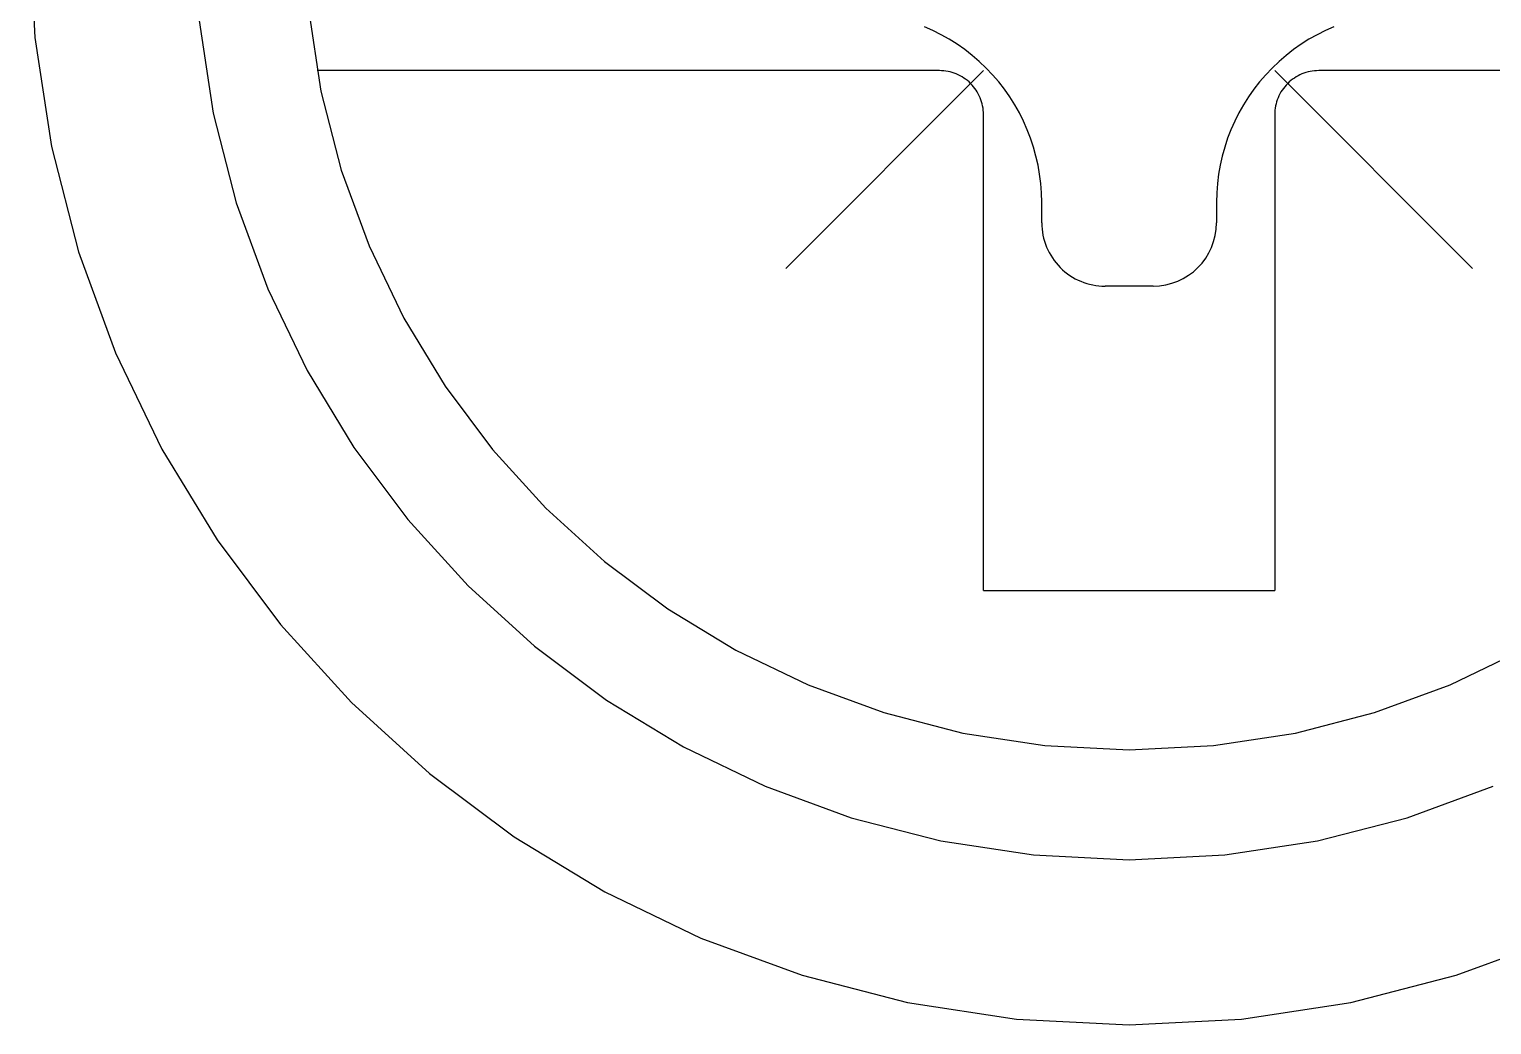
# Model space of a CAD drawing. Header units: millimetres. Extents: x -208796 to -83323, y 30910 to 103951.
# Drawn here: x -100273.68 to -100267.62, y 36501.2 to 36505.33 of the extents above; entities that cross this region are included whole.
import ezdxf

# ---------------------------------------------------------------- set-up
doc = ezdxf.new("R2010")
doc.units = ezdxf.units.MM
doc.header["$LTSCALE"] = 3

# ---------------------------------------------------------------- blocks, each defined once
blk = doc.blocks.new('*U99')
for p, q in [((-22.5283, 7.695), (-22.5049, 7.2293)), ((-4.5563, 7.695), (-4.5329, 7.2293)), ((-21.3717, 7.3457), (-21.3198, 7.0064)), ((-3.3997, 7.3457), (-3.3478, 7.0064)), ((-21.8249, 7.2992), (-21.7663, 6.9146)), ((-18.7851, 7.2576), (-18.8201, 7.273)), ((-17.124, 7.273), (-17.1592, 7.2576)), ((-3.8529, 7.2992), (-3.7943, 6.9146)), ((-0.8131, 7.2576), (-0.8481, 7.273)), ((0.848, 7.273), (0.8128, 7.2576)), ((-22.5049, 7.2293), (-22.4359, 6.7769)), ((-18.7507, 7.2403), (-18.7851, 7.2576)), ((-18.7173, 7.2214), (-18.7507, 7.2403)), ((-18.6846, 7.2007), (-18.7173, 7.2214)), ((-17.227, 7.2214), (-17.2595, 7.2007)), ((-17.1935, 7.2403), (-17.227, 7.2214)), ((-17.1592, 7.2576), (-17.1935, 7.2403)), ((-4.5329, 7.2293), (-4.4639, 6.7769)), ((-0.7787, 7.2403), (-0.8131, 7.2576)), ((-0.7453, 7.2214), (-0.7787, 7.2403)), ((-0.7126, 7.2007), (-0.7453, 7.2214)), ((0.745, 7.2214), (0.7125, 7.2007)), ((0.7785, 7.2403), (0.745, 7.2214)), ((0.8128, 7.2576), (0.7785, 7.2403)), ((-18.653, 7.1786), (-18.6846, 7.2007)), ((-18.6224, 7.1547), (-18.653, 7.1786)), ((-18.593, 7.1294), (-18.6224, 7.1547)), ((-17.3217, 7.1547), (-17.3511, 7.1294)), ((-17.2912, 7.1786), (-17.3217, 7.1547)), ((-17.2595, 7.2007), (-17.2912, 7.1786)), ((-0.681, 7.1786), (-0.7126, 7.2007)), ((-0.6504, 7.1547), (-0.681, 7.1786)), ((-0.621, 7.1294), (-0.6504, 7.1547)), ((0.6503, 7.1547), (0.6209, 7.1294)), ((0.6808, 7.1786), (0.6503, 7.1547)), ((0.7125, 7.2007), (0.6808, 7.1786)), ((-18.7576, 7.0914), (-21.3355, 7.0914)), ((-19.3943, 6.2724), (-18.5754, 7.0914)), ((-18.7488, 7.0913), (-18.7576, 7.0914)), ((-18.7398, 7.0906), (-18.7488, 7.0913)), ((-18.731, 7.0896), (-18.7398, 7.0906)), ((-18.722, 7.0879), (-18.731, 7.0896)), ((-18.5646, 7.1023), (-18.593, 7.1294)), ((-18.5378, 7.0741), (-18.5646, 7.1023)), ((-18.5646, 7.1023), (-18.5646, 7.1023)), ((-17.3793, 7.1023), (-17.4064, 7.0741)), ((-17.3511, 7.1294), (-17.3793, 7.1023)), ((-17.3793, 7.1023), (-17.3793, 7.1023)), ((-17.3685, 7.0914), (-16.5497, 6.2724)), ((-17.2135, 7.0896), (-17.2222, 7.0879)), ((-17.2045, 7.0906), (-17.2135, 7.0896)), ((-17.1955, 7.0913), (-17.2045, 7.0906)), ((-17.1864, 7.0914), (-17.1955, 7.0913)), ((-17.1864, 7.0914), (-17.1864, 7.0914)), ((-14.6085, 7.0914), (-17.1864, 7.0914)), ((-0.7856, 7.0914), (-3.3635, 7.0914)), ((-1.4223, 6.2724), (-0.6034, 7.0914)), ((-0.7768, 7.0913), (-0.7856, 7.0914)), ((-0.7678, 7.0906), (-0.7768, 7.0913)), ((-0.759, 7.0896), (-0.7678, 7.0906)), ((-0.75, 7.0879), (-0.759, 7.0896)), ((-0.5926, 7.1023), (-0.621, 7.1294)), ((-0.5658, 7.0741), (-0.5926, 7.1023)), ((-0.5926, 7.1023), (-0.5926, 7.1023)), ((0.5927, 7.1023), (0.5656, 7.0741)), ((0.6209, 7.1294), (0.5927, 7.1023)), ((0.5927, 7.1023), (0.5927, 7.1023)), ((0.6035, 7.0914), (1.4223, 6.2724)), ((0.7585, 7.0896), (0.7498, 7.0879)), ((0.7675, 7.0906), (0.7585, 7.0896)), ((0.7765, 7.0913), (0.7675, 7.0906)), ((0.7856, 7.0914), (0.7765, 7.0913)), ((0.7856, 7.0914), (0.7856, 7.0914)), ((3.3635, 7.0914), (0.7856, 7.0914)), ((-18.7134, 7.0861), (-18.722, 7.0879)), ((-18.7047, 7.0837), (-18.7134, 7.0861)), ((-18.6963, 7.0809), (-18.7047, 7.0837)), ((-18.6879, 7.0776), (-18.6963, 7.0809)), ((-18.68, 7.0742), (-18.6879, 7.0776)), ((-18.672, 7.0701), (-18.68, 7.0742)), ((-18.6643, 7.0658), (-18.672, 7.0701)), ((-18.6566, 7.0609), (-18.6643, 7.0658)), ((-18.6493, 7.0558), (-18.6566, 7.0609)), ((-18.6422, 7.0502), (-18.6493, 7.0558)), ((-18.6354, 7.0444), (-18.6422, 7.0502)), ((-18.6287, 7.038), (-18.6354, 7.0444)), ((-18.6226, 7.0316), (-18.6287, 7.038)), ((-18.6287, 7.038), (-18.6287, 7.038)), ((-18.6167, 7.0248), (-18.6226, 7.0316)), ((-18.5124, 7.0446), (-18.5378, 7.0741)), ((-18.4887, 7.0141), (-18.5124, 7.0446)), ((-17.4318, 7.0446), (-17.4557, 7.0141)), ((-17.4064, 7.0741), (-17.4318, 7.0446)), ((-17.3217, 7.0316), (-17.3275, 7.0248)), ((-17.3153, 7.038), (-17.3217, 7.0316)), ((-17.3089, 7.0444), (-17.3153, 7.038)), ((-17.3153, 7.038), (-17.3153, 7.038)), ((-17.3021, 7.0502), (-17.3089, 7.0444)), ((-17.295, 7.0558), (-17.3021, 7.0502)), ((-17.2876, 7.0609), (-17.295, 7.0558)), ((-17.2802, 7.0658), (-17.2876, 7.0609)), ((-17.2724, 7.0701), (-17.2802, 7.0658)), ((-17.2644, 7.0742), (-17.2724, 7.0701)), ((-17.2562, 7.0776), (-17.2644, 7.0742)), ((-17.248, 7.0809), (-17.2562, 7.0776)), ((-17.2396, 7.0837), (-17.248, 7.0809)), ((-17.231, 7.0861), (-17.2396, 7.0837)), ((-17.2222, 7.0879), (-17.231, 7.0861)), ((-0.7414, 7.0861), (-0.75, 7.0879)), ((-0.7327, 7.0837), (-0.7414, 7.0861)), ((-0.7243, 7.0809), (-0.7327, 7.0837)), ((-0.7159, 7.0776), (-0.7243, 7.0809)), ((-0.708, 7.0742), (-0.7159, 7.0776)), ((-0.7, 7.0701), (-0.708, 7.0742)), ((-0.6923, 7.0658), (-0.7, 7.0701)), ((-0.6846, 7.0609), (-0.6923, 7.0658)), ((-0.6773, 7.0558), (-0.6846, 7.0609)), ((-0.6702, 7.0502), (-0.6773, 7.0558)), ((-0.6634, 7.0444), (-0.6702, 7.0502)), ((-0.6567, 7.038), (-0.6634, 7.0444)), ((-0.6506, 7.0316), (-0.6567, 7.038)), ((-0.6567, 7.038), (-0.6567, 7.038)), ((-0.6447, 7.0248), (-0.6506, 7.0316)), ((-0.5404, 7.0446), (-0.5658, 7.0741)), ((-0.5167, 7.0141), (-0.5404, 7.0446)), ((0.5402, 7.0446), (0.5163, 7.0141)), ((0.5656, 7.0741), (0.5402, 7.0446)), ((0.6503, 7.0316), (0.6445, 7.0248)), ((0.6567, 7.038), (0.6503, 7.0316)), ((0.6631, 7.0444), (0.6567, 7.038)), ((0.6567, 7.038), (0.6567, 7.038)), ((0.6699, 7.0502), (0.6631, 7.0444)), ((0.677, 7.0558), (0.6699, 7.0502)), ((0.6844, 7.0609), (0.677, 7.0558)), ((0.6918, 7.0658), (0.6844, 7.0609)), ((0.6996, 7.0701), (0.6918, 7.0658)), ((0.7076, 7.0742), (0.6996, 7.0701)), ((0.7158, 7.0776), (0.7076, 7.0742)), ((0.724, 7.0809), (0.7158, 7.0776)), ((0.7324, 7.0837), (0.724, 7.0809)), ((0.741, 7.0861), (0.7324, 7.0837)), ((0.7498, 7.0879), (0.741, 7.0861)), ((-21.3198, 7.0064), (-21.2357, 6.679)), ((-18.6112, 7.0178), (-18.6167, 7.0248)), ((-18.606, 7.0104), (-18.6112, 7.0178)), ((-18.6013, 7.003), (-18.606, 7.0104)), ((-18.5969, 6.9952), (-18.6013, 7.003)), ((-18.5929, 6.9872), (-18.5969, 6.9952)), ((-18.5892, 6.979), (-18.5929, 6.9872)), ((-18.5861, 6.9708), (-18.5892, 6.979)), ((-18.5833, 6.9624), (-18.5861, 6.9708)), ((-18.4664, 6.9824), (-18.4887, 7.0141)), ((-18.4458, 6.9499), (-18.4664, 6.9824)), ((-17.4778, 6.9824), (-17.4985, 6.9499)), ((-17.4557, 7.0141), (-17.4778, 6.9824)), ((-17.3582, 6.9708), (-17.361, 6.9624)), ((-17.3549, 6.979), (-17.3582, 6.9708)), ((-17.3515, 6.9872), (-17.3549, 6.979)), ((-17.3474, 6.9952), (-17.3515, 6.9872)), ((-17.3431, 7.003), (-17.3474, 6.9952)), ((-17.3382, 7.0104), (-17.3431, 7.003)), ((-17.3331, 7.0178), (-17.3382, 7.0104)), ((-17.3275, 7.0248), (-17.3331, 7.0178)), ((-3.3478, 7.0064), (-3.2637, 6.679)), ((-0.6392, 7.0178), (-0.6447, 7.0248)), ((-0.634, 7.0104), (-0.6392, 7.0178)), ((-0.6293, 7.003), (-0.634, 7.0104)), ((-0.6249, 6.9952), (-0.6293, 7.003)), ((-0.6209, 6.9872), (-0.6249, 6.9952)), ((-0.6172, 6.979), (-0.6209, 6.9872)), ((-0.6141, 6.9708), (-0.6172, 6.979)), ((-0.6113, 6.9624), (-0.6141, 6.9708)), ((-0.4944, 6.9824), (-0.5167, 7.0141)), ((-0.4738, 6.9499), (-0.4944, 6.9824)), ((0.4942, 6.9824), (0.4735, 6.9499)), ((0.5163, 7.0141), (0.4942, 6.9824)), ((0.6138, 6.9708), (0.611, 6.9624)), ((0.6171, 6.979), (0.6138, 6.9708)), ((0.6205, 6.9872), (0.6171, 6.979)), ((0.6246, 6.9952), (0.6205, 6.9872)), ((0.6289, 7.003), (0.6246, 6.9952)), ((0.6338, 7.0104), (0.6289, 7.003)), ((0.6389, 7.0178), (0.6338, 7.0104)), ((0.6445, 7.0248), (0.6389, 7.0178)), ((-21.7663, 6.9146), (-21.6709, 6.5435)), ((-18.581, 6.9538), (-18.5833, 6.9624)), ((-18.5789, 6.945), (-18.581, 6.9538)), ((-18.5774, 6.9363), (-18.5789, 6.945)), ((-18.5762, 6.9273), (-18.5774, 6.9363)), ((-18.5756, 6.9183), (-18.5762, 6.9273)), ((-18.5753, 6.9092), (-18.5756, 6.9183)), ((-18.5753, 6.9092), (-18.5753, 6.9092)), ((-18.5753, 4.9372), (-18.5753, 6.9092)), ((-18.4269, 6.9164), (-18.4458, 6.9499)), ((-18.4096, 6.8821), (-18.4269, 6.9164)), ((-17.5174, 6.9164), (-17.5347, 6.8821)), ((-17.4985, 6.9499), (-17.5174, 6.9164)), ((-17.3686, 6.9183), (-17.3687, 6.9092)), ((-17.3687, 6.9092), (-17.3687, 4.9372)), ((-17.3679, 6.9273), (-17.3686, 6.9183)), ((-17.3669, 6.9363), (-17.3679, 6.9273)), ((-17.3652, 6.945), (-17.3669, 6.9363)), ((-17.3634, 6.9538), (-17.3652, 6.945)), ((-17.361, 6.9624), (-17.3634, 6.9538)), ((-3.7943, 6.9146), (-3.6989, 6.5435)), ((-0.609, 6.9538), (-0.6113, 6.9624)), ((-0.6069, 6.945), (-0.609, 6.9538)), ((-0.6054, 6.9363), (-0.6069, 6.945)), ((-0.6042, 6.9273), (-0.6054, 6.9363)), ((-0.6036, 6.9183), (-0.6042, 6.9273)), ((-0.6033, 6.9092), (-0.6036, 6.9183)), ((-0.6033, 6.9092), (-0.6033, 6.9092)), ((-0.6033, 4.9372), (-0.6033, 6.9092)), ((-0.4549, 6.9164), (-0.4738, 6.9499)), ((-0.4376, 6.8821), (-0.4549, 6.9164)), ((0.4546, 6.9164), (0.4373, 6.8821)), ((0.4735, 6.9499), (0.4546, 6.9164)), ((0.6034, 6.9183), (0.6033, 6.9092)), ((0.6033, 6.9092), (0.6033, 4.9372)), ((0.6041, 6.9273), (0.6034, 6.9183)), ((0.6051, 6.9363), (0.6041, 6.9273)), ((0.6068, 6.945), (0.6051, 6.9363)), ((0.6086, 6.9538), (0.6068, 6.945)), ((0.611, 6.9624), (0.6086, 6.9538)), ((-18.394, 6.8469), (-18.4096, 6.8821)), ((-18.3802, 6.8112), (-18.394, 6.8469)), ((-17.5501, 6.8469), (-17.5641, 6.8112)), ((-17.5347, 6.8821), (-17.5501, 6.8469)), ((-0.422, 6.8469), (-0.4376, 6.8821)), ((-0.4082, 6.8112), (-0.422, 6.8469)), ((0.4219, 6.8469), (0.4079, 6.8112)), ((0.4373, 6.8821), (0.4219, 6.8469)), ((-18.3682, 6.7747), (-18.3802, 6.8112)), ((-17.5641, 6.8112), (-17.5761, 6.7747)), ((-0.3962, 6.7747), (-0.4082, 6.8112)), ((0.4079, 6.8112), (0.3959, 6.7747)), ((-22.4359, 6.7769), (-22.3237, 6.3404)), ((-18.358, 6.7377), (-18.3682, 6.7747)), ((-18.3493, 6.7), (-18.358, 6.7377)), ((-17.5864, 6.7377), (-17.5948, 6.7)), ((-17.5761, 6.7747), (-17.5864, 6.7377)), ((-4.4639, 6.7769), (-4.3517, 6.3404)), ((-0.386, 6.7377), (-0.3962, 6.7747)), ((-0.3773, 6.7), (-0.386, 6.7377)), ((0.3856, 6.7377), (0.3772, 6.7)), ((0.3959, 6.7747), (0.3856, 6.7377)), ((-21.2357, 6.679), (-21.1207, 6.365)), ((-18.3427, 6.6621), (-18.3493, 6.7)), ((-17.5948, 6.7), (-17.6014, 6.6621)), ((-3.2637, 6.679), (-3.1487, 6.365)), ((-0.3707, 6.6621), (-0.3773, 6.7)), ((0.3772, 6.7), (0.3706, 6.6621)), ((-18.3379, 6.6235), (-18.3427, 6.6621)), ((-18.3351, 6.5847), (-18.3379, 6.6235)), ((-17.6062, 6.6235), (-17.609, 6.5847)), ((-17.6014, 6.6621), (-17.6062, 6.6235)), ((-0.3659, 6.6235), (-0.3707, 6.6621)), ((-0.3631, 6.5847), (-0.3659, 6.6235)), ((0.3658, 6.6235), (0.363, 6.5847)), ((0.3706, 6.6621), (0.3658, 6.6235)), ((-21.6709, 6.5435), (-21.5406, 6.1876)), ((-18.334, 6.5455), (-18.3351, 6.5847)), ((-18.334, 6.4609), (-18.334, 6.5455)), ((-18.334, 6.5455), (-18.334, 6.5455)), ((-17.609, 6.5847), (-17.6099, 6.5455)), ((-17.6099, 6.5455), (-17.6099, 6.4609)), ((-3.6989, 6.5435), (-3.5686, 6.1876)), ((-0.362, 6.5455), (-0.3631, 6.5847)), ((-0.362, 6.4609), (-0.362, 6.5455)), ((-0.362, 6.5455), (-0.362, 6.5455)), ((0.363, 6.5847), (0.3621, 6.5455)), ((0.3621, 6.5455), (0.3621, 6.4609)), ((-18.334, 6.4609), (-18.334, 6.4609)), ((-18.334, 6.4609), (-18.3337, 6.448)), ((-18.3337, 6.448), (-18.3328, 6.4351)), ((-18.3328, 6.4351), (-18.3313, 6.4224)), ((-18.3313, 6.4224), (-18.329, 6.4096)), ((-17.6153, 6.4082), (-17.6114, 6.4342)), ((-17.6114, 6.4342), (-17.6099, 6.4609)), ((-0.362, 6.4609), (-0.362, 6.4609)), ((-0.362, 6.4609), (-0.3617, 6.448)), ((-0.3617, 6.448), (-0.3608, 6.4351)), ((-0.3608, 6.4351), (-0.3593, 6.4224)), ((-0.3593, 6.4224), (-0.357, 6.4096)), ((0.3567, 6.4082), (0.3606, 6.4342)), ((0.3606, 6.4342), (0.3621, 6.4609)), ((-21.1207, 6.365), (-20.9769, 6.0664)), ((-18.329, 6.4096), (-18.3263, 6.3972)), ((-18.3263, 6.3972), (-18.3228, 6.3848)), ((-18.3228, 6.3848), (-18.3189, 6.3727)), ((-18.3189, 6.3727), (-18.3141, 6.3606)), ((-17.6306, 6.3589), (-17.6219, 6.3831)), ((-17.6219, 6.3831), (-17.6153, 6.4082)), ((-3.1487, 6.365), (-3.0049, 6.0664)), ((-0.357, 6.4096), (-0.3543, 6.3972)), ((-0.3543, 6.3972), (-0.3508, 6.3848)), ((-0.3508, 6.3848), (-0.3469, 6.3727)), ((-0.3469, 6.3727), (-0.3421, 6.3606)), ((0.3414, 6.3589), (0.3501, 6.3831)), ((0.3501, 6.3831), (0.3567, 6.4082)), ((-22.3237, 6.3404), (-22.1704, 5.9217)), ((-18.3141, 6.3606), (-18.309, 6.349)), ((-18.309, 6.349), (-18.3033, 6.3375)), ((-18.3033, 6.3375), (-18.297, 6.3264)), ((-18.297, 6.3264), (-18.29, 6.3154)), ((-18.29, 6.3154), (-18.2827, 6.305)), ((-18.2827, 6.305), (-18.2746, 6.2947)), ((-17.6701, 6.2942), (-17.6549, 6.3144)), ((-17.6549, 6.3144), (-17.6418, 6.3361)), ((-17.6418, 6.3361), (-17.6306, 6.3589)), ((-4.3517, 6.3404), (-4.1984, 5.9217)), ((-0.3421, 6.3606), (-0.337, 6.349)), ((-0.337, 6.349), (-0.3313, 6.3375)), ((-0.3313, 6.3375), (-0.325, 6.3264)), ((-0.325, 6.3264), (-0.318, 6.3154)), ((-0.318, 6.3154), (-0.3107, 6.305)), ((-0.3107, 6.305), (-0.3026, 6.2947)), ((0.3019, 6.2942), (0.3171, 6.3144)), ((0.3171, 6.3144), (0.3302, 6.3361)), ((0.3302, 6.3361), (0.3414, 6.3589)), ((-18.2746, 6.2947), (-18.2662, 6.2849)), ((-18.2662, 6.2849), (-18.2571, 6.2754)), ((-18.2571, 6.2754), (-18.2571, 6.2754)), ((-18.2571, 6.2754), (-18.2478, 6.2665)), ((-18.2478, 6.2665), (-18.2379, 6.2581)), ((-18.2379, 6.2581), (-18.2278, 6.2502)), ((-18.2278, 6.2502), (-18.2172, 6.2427)), ((-18.2172, 6.2427), (-18.2065, 6.2359)), ((-17.7476, 6.2304), (-17.7259, 6.2435)), ((-17.7259, 6.2435), (-17.7057, 6.2586)), ((-17.7057, 6.2586), (-17.6869, 6.2754)), ((-17.6869, 6.2754), (-17.6701, 6.2942)), ((-0.3026, 6.2947), (-0.2942, 6.2849)), ((-0.2942, 6.2849), (-0.2851, 6.2754)), ((-0.2851, 6.2754), (-0.2851, 6.2754)), ((-0.2851, 6.2754), (-0.2758, 6.2665)), ((-0.2758, 6.2665), (-0.2659, 6.2581)), ((-0.2659, 6.2581), (-0.2558, 6.2502)), ((-0.2558, 6.2502), (-0.2452, 6.2427)), ((-0.2452, 6.2427), (-0.2345, 6.2359)), ((0.2244, 6.2304), (0.2461, 6.2435)), ((0.2461, 6.2435), (0.2663, 6.2586)), ((0.2663, 6.2586), (0.2851, 6.2754)), ((0.2851, 6.2754), (0.3019, 6.2942)), ((-21.5406, 6.1876), (-21.3776, 5.8492)), ((-18.2065, 6.2359), (-18.1953, 6.2296)), ((-18.1953, 6.2296), (-18.1838, 6.2239)), ((-18.1838, 6.2239), (-18.172, 6.2186)), ((-18.172, 6.2186), (-18.1601, 6.2141)), ((-18.1601, 6.2141), (-18.1479, 6.21)), ((-18.1479, 6.21), (-18.1356, 6.2067)), ((-18.1356, 6.2067), (-18.123, 6.2037)), ((-18.123, 6.2037), (-18.1104, 6.2016)), ((-18.1104, 6.2016), (-18.0975, 6.1999)), ((-18.0975, 6.1999), (-18.0846, 6.199)), ((-18.0846, 6.199), (-18.0715, 6.1985)), ((-17.8724, 6.1985), (-18.0715, 6.1985)), ((-17.8724, 6.1985), (-17.8457, 6.2)), ((-17.8724, 6.1985), (-17.8724, 6.1985)), ((-17.8457, 6.2), (-17.8197, 6.2039)), ((-17.8197, 6.2039), (-17.7946, 6.2105)), ((-17.7946, 6.2105), (-17.7704, 6.2192)), ((-17.7704, 6.2192), (-17.7476, 6.2304)), ((-3.5686, 6.1876), (-3.4056, 5.8492)), ((-0.2345, 6.2359), (-0.2233, 6.2296)), ((-0.2233, 6.2296), (-0.2118, 6.2239)), ((-0.2118, 6.2239), (-0.2, 6.2186)), ((-0.2, 6.2186), (-0.1881, 6.2141)), ((-0.1881, 6.2141), (-0.1759, 6.21)), ((-0.1759, 6.21), (-0.1636, 6.2067)), ((-0.1636, 6.2067), (-0.151, 6.2037)), ((-0.151, 6.2037), (-0.1384, 6.2016)), ((-0.1384, 6.2016), (-0.1255, 6.1999)), ((-0.1255, 6.1999), (-0.1126, 6.199)), ((-0.1126, 6.199), (-0.0995, 6.1985)), ((0.0996, 6.1985), (-0.0995, 6.1985)), ((0.0996, 6.1985), (0.1263, 6.2)), ((0.0996, 6.1985), (0.0996, 6.1985)), ((0.1263, 6.2), (0.1523, 6.2039)), ((0.1523, 6.2039), (0.1774, 6.2105)), ((0.1774, 6.2105), (0.2016, 6.2192)), ((0.2016, 6.2192), (0.2244, 6.2304)), ((-20.9769, 6.0664), (-20.8057, 5.7845)), ((-3.0049, 6.0664), (-2.8337, 5.7845)), ((-22.1704, 5.9217), (-21.9786, 5.5235)), ((-4.1984, 5.9217), (-4.0066, 5.5235)), ((-21.3776, 5.8492), (-21.1835, 5.5299)), ((-3.4056, 5.8492), (-3.2115, 5.5299)), ((-20.8057, 5.7845), (-20.6091, 5.5214)), ((-2.8337, 5.7845), (-2.6371, 5.5214)), ((-21.9786, 5.5235), (-21.7504, 5.1478)), ((-21.1835, 5.5299), (-20.9606, 5.2317)), ((-20.6091, 5.5214), (-20.3884, 5.2787)), ((-4.0066, 5.5235), (-3.7784, 5.1478)), ((-3.2115, 5.5299), (-2.9886, 5.2317)), ((-2.6371, 5.5214), (-2.4164, 5.2787)), ((-20.3884, 5.2787), (-20.1459, 5.0582)), ((-2.4164, 5.2787), (-2.1739, 5.0582)), ((-20.9606, 5.2317), (-20.7106, 4.9566)), ((-2.9886, 5.2317), (-2.7386, 4.9566)), ((-21.7504, 5.1478), (-21.4881, 4.7971)), ((-3.7784, 5.1478), (-3.5161, 4.7971)), ((-20.1459, 5.0582), (-19.8828, 4.8615)), ((-2.1739, 5.0582), (-1.9108, 4.8615)), ((-20.7106, 4.9566), (-20.4357, 4.7067)), ((-18.5753, 4.9372), (-17.3687, 4.9372)), ((-2.7386, 4.9566), (-2.4637, 4.7067)), ((-0.6033, 4.9372), (0.6033, 4.9372)), ((-19.8828, 4.8615), (-19.6011, 4.6904)), ((-1.9108, 4.8615), (-1.6291, 4.6904)), ((-21.4881, 4.7971), (-21.1939, 4.4734)), ((-3.5161, 4.7971), (-3.2219, 4.4734)), ((-20.4357, 4.7067), (-20.1375, 4.4837)), ((-19.6011, 4.6904), (-19.3023, 4.5464)), ((-16.642, 4.5464), (-16.3434, 4.6904)), ((-2.4637, 4.7067), (-2.1655, 4.4837)), ((-1.6291, 4.6904), (-1.3303, 4.5464)), ((1.33, 4.5464), (1.6286, 4.6904)), ((-19.3023, 4.5464), (-18.9884, 4.4317)), ((-16.956, 4.4317), (-16.642, 4.5464)), ((-1.3303, 4.5464), (-1.0164, 4.4317)), ((1.016, 4.4317), (1.33, 4.5464)), ((-20.1375, 4.4837), (-19.8183, 4.2898)), ((-2.1655, 4.4837), (-1.8463, 4.2898)), ((-21.1939, 4.4734), (-20.8704, 4.1795)), ((-18.9884, 4.4317), (-18.6609, 4.3474)), ((-17.2834, 4.3474), (-16.956, 4.4317)), ((-3.2219, 4.4734), (-2.8984, 4.1795)), ((-1.0164, 4.4317), (-0.6889, 4.3474)), ((0.6886, 4.3474), (1.016, 4.4317)), ((-18.6609, 4.3474), (-18.3216, 4.2955)), ((-17.6227, 4.2955), (-17.2834, 4.3474)), ((-0.6889, 4.3474), (-0.3496, 4.2955)), ((0.3493, 4.2955), (0.6886, 4.3474)), ((-19.8183, 4.2898), (-19.4796, 4.1266)), ((-18.3216, 4.2955), (-17.972, 4.2778)), ((-17.972, 4.2778), (-17.6227, 4.2955)), ((-17.972, 4.2778), (-17.972, 4.2778)), ((-1.8463, 4.2898), (-1.5076, 4.1266)), ((-0.3496, 4.2955), (0, 4.2778)), ((0, 4.2778), (0.3493, 4.2955)), ((0, 4.2778), (0, 4.2778)), ((-20.8704, 4.1795), (-20.5196, 3.9171)), ((-19.4796, 4.1266), (-19.1238, 3.9964)), ((-16.8205, 3.9964), (-16.4646, 4.1266)), ((-2.8984, 4.1795), (-2.5476, 3.9171)), ((-1.5076, 4.1266), (-1.1518, 3.9964)), ((1.1515, 3.9964), (1.5074, 4.1266)), ((-19.1238, 3.9964), (-18.7526, 3.9009)), ((-17.1916, 3.9009), (-16.8205, 3.9964)), ((-1.1518, 3.9964), (-0.7806, 3.9009)), ((0.7804, 3.9009), (1.1515, 3.9964)), ((-20.5196, 3.9171), (-20.144, 3.6889)), ((-18.7526, 3.9009), (-18.3681, 3.8423)), ((-17.5762, 3.8423), (-17.1916, 3.9009)), ((-2.5476, 3.9171), (-2.172, 3.6889)), ((-0.7806, 3.9009), (-0.3961, 3.8423)), ((0.3958, 3.8423), (0.7804, 3.9009)), ((-18.3681, 3.8423), (-17.972, 3.8222)), ((-17.972, 3.8222), (-17.5762, 3.8423)), ((-17.972, 3.8222), (-17.972, 3.8222)), ((-0.3961, 3.8423), (0, 3.8222)), ((0, 3.8222), (0.3958, 3.8423)), ((0, 3.8222), (0, 3.8222)), ((-20.144, 3.6889), (-19.7456, 3.4969)), ((-2.172, 3.6889), (-1.7736, 3.4969)), ((-19.7456, 3.4969), (-19.3271, 3.3438)), ((-16.6173, 3.3437), (-16.1986, 3.4968)), ((-1.7736, 3.4969), (-1.3551, 3.3438)), ((1.3547, 3.3437), (1.7734, 3.4968)), ((-19.3271, 3.3438), (-18.8904, 3.2314)), ((-17.0539, 3.2313), (-16.6173, 3.3437)), ((-1.3551, 3.3438), (-0.9184, 3.2314)), ((0.9181, 3.2313), (1.3547, 3.3437)), ((-18.8904, 3.2314), (-18.438, 3.1624)), ((-17.5063, 3.1623), (-17.0539, 3.2313)), ((-0.9184, 3.2314), (-0.466, 3.1624)), ((0.4657, 3.1623), (0.9181, 3.2313)), ((-18.438, 3.1624), (-17.972, 3.1387)), ((-17.972, 3.1387), (-17.5063, 3.1623)), ((-0.466, 3.1624), (0, 3.1387)), ((0, 3.1387), (0.4657, 3.1623)), ((-17.972, 3.1387), (-17.972, 3.1387)), ((0, 3.1387), (0, 3.1387))]:
    blk.add_line(p, q)

msp = doc.modelspace()

# ---------------------------------------------------------------- block references
for p in [(-100269.1202, 36498.0641), (-100251.1482, 36498.0641)]:
    msp.add_blockref('*U99', p)

doc.saveas('drawing.dxf')
